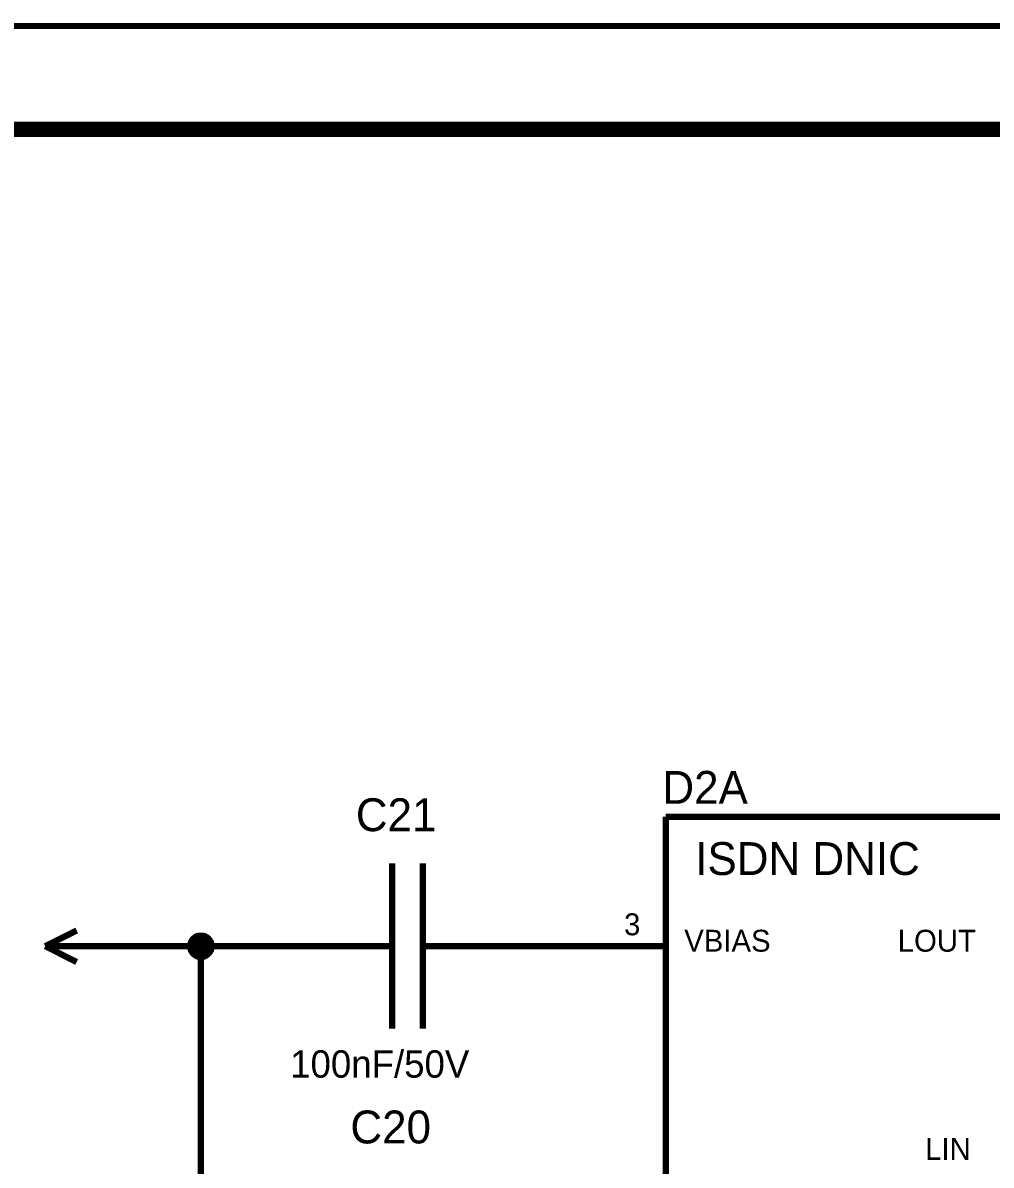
# Model space of a CAD drawing. Header units: millimetres. Extents: x 0 to 420, y 0 to 297.
# Drawn here: x 233.9 to 280.7, y 241.9 to 297.1 of the extents above; entities that cross this region are included whole.
import ezdxf

# ---------------------------------------------------------------- set-up
doc = ezdxf.new("R2010")
doc.units = ezdxf.units.MM
doc.layers.add('Sheet', color=255, linetype='Continuous')

msp = doc.modelspace()

# ---------------------------------------------------------------- linework, layer by layer
at = {"layer": 'Sheet'}
for points, const_width in [([(0.099, 297), (419.901, 297), (419.901, 0), (0.099, 0), (0.099, 297)], 0.3), ([(0.099, 297), (419.901, 297), (419.901, 0), (0.099, 0), (0.099, 297)], 0.3), ([(0.099, 297), (0.099, 0), (419.901, 0), (419.901, 297), (0.099, 297), (0.099, 297)], 0.0991), ([(0.099, 297), (0.099, 0), (419.901, 0), (419.901, 297), (0.099, 297), (0.099, 297)], 0.0991), ([(20.093, 291.999), (414.919, 291.999), (414.919, 7.998), (20.093, 7.998), (20.093, 291.999)], 0.749)]:
    msp.add_lwpolyline(points, close=True, dxfattribs=dict(at, const_width=const_width))
for points, const_width in [([(264.983, 258.749), (264.983, 217.484)], 0.3), ([(282.477, 258.749), (264.983, 258.749)], 0.3), ([(251.742, 256.497), (251.742, 248.499)], 0.3), ([(253.231, 256.497), (253.231, 248.499)], 0.3), ([(234.959, 252.49), (236.482, 253.251)], 0.3), ([(241.977, 252.49), (241.977, 252.523), (241.977, 252.539), (241.977, 252.573), (241.993, 252.589), (241.993, 252.622), (241.993, 252.639), (242.01, 252.672), (242.01, 252.688), (242.026, 252.705), (242.043, 252.738), (242.059, 252.755), (242.059, 252.771), (242.076, 252.788), (242.093, 252.821), (242.109, 252.837), (242.126, 252.854), (242.142, 252.871), (242.159, 252.887), (242.192, 252.904), (242.208, 252.92), (242.225, 252.92), (242.241, 252.937), (242.275, 252.953), (242.291, 252.97), (242.308, 252.97), (242.341, 252.987), (242.357, 252.987), (242.39, 252.987), (242.407, 253.003), (242.44, 253.003), (242.457, 253.003), (242.49, 253.003)], 0.3), ([(241.977, 252.49), (241.977, 252.523), (241.977, 252.539), (241.977, 252.573), (241.993, 252.589), (241.993, 252.622), (241.993, 252.639), (242.01, 252.672), (242.01, 252.688), (242.026, 252.705), (242.043, 252.738), (242.059, 252.755), (242.059, 252.771), (242.076, 252.788), (242.093, 252.821), (242.109, 252.837), (242.126, 252.854), (242.142, 252.871), (242.159, 252.887), (242.192, 252.904), (242.208, 252.92), (242.225, 252.92), (242.241, 252.937), (242.275, 252.953), (242.291, 252.97), (242.308, 252.97), (242.341, 252.987), (242.357, 252.987), (242.39, 252.987), (242.407, 253.003), (242.44, 253.003), (242.457, 253.003), (242.49, 253.003)], 0.3), ([(241.977, 252.49), (241.977, 252.523), (241.977, 252.539), (241.977, 252.573), (241.993, 252.589), (241.993, 252.622), (241.993, 252.639), (242.01, 252.672), (242.01, 252.688), (242.026, 252.705), (242.043, 252.738), (242.059, 252.755), (242.059, 252.771), (242.076, 252.788), (242.093, 252.821), (242.109, 252.837), (242.126, 252.854), (242.142, 252.871), (242.159, 252.887), (242.192, 252.904), (242.208, 252.92), (242.225, 252.92), (242.241, 252.937), (242.275, 252.953), (242.291, 252.97), (242.308, 252.97), (242.341, 252.987), (242.357, 252.987), (242.39, 252.987), (242.407, 253.003), (242.44, 253.003), (242.457, 253.003), (242.49, 253.003)], 0.3), ([(241.977, 252.49), (241.977, 252.523), (241.977, 252.539), (241.977, 252.573), (241.993, 252.589), (241.993, 252.622), (241.993, 252.639), (242.01, 252.672), (242.01, 252.688), (242.026, 252.705), (242.043, 252.738), (242.059, 252.755), (242.059, 252.771), (242.076, 252.788), (242.093, 252.821), (242.109, 252.837), (242.126, 252.854), (242.142, 252.871), (242.159, 252.887), (242.192, 252.904), (242.208, 252.92), (242.225, 252.92), (242.241, 252.937), (242.275, 252.953), (242.291, 252.97), (242.308, 252.97), (242.341, 252.987), (242.357, 252.987), (242.39, 252.987), (242.407, 253.003), (242.44, 253.003), (242.457, 253.003), (242.49, 253.003)], 0.3), ([(241.977, 252.49), (241.977, 252.523), (241.977, 252.539), (241.977, 252.573), (241.993, 252.589), (241.993, 252.622), (241.993, 252.639), (242.01, 252.672), (242.01, 252.688), (242.026, 252.705), (242.043, 252.738), (242.059, 252.755), (242.059, 252.771), (242.076, 252.788), (242.093, 252.821), (242.109, 252.837), (242.126, 252.854), (242.142, 252.871), (242.159, 252.887), (242.192, 252.904), (242.208, 252.92), (242.225, 252.92), (242.241, 252.937), (242.275, 252.953), (242.291, 252.97), (242.308, 252.97), (242.341, 252.987), (242.357, 252.987), (242.39, 252.987), (242.407, 253.003), (242.44, 253.003), (242.457, 253.003), (242.49, 253.003)], 0.0991), ([(241.977, 252.49), (241.977, 252.523), (241.977, 252.539), (241.977, 252.573), (241.993, 252.589), (241.993, 252.622), (241.993, 252.639), (242.01, 252.672), (242.01, 252.688), (242.026, 252.705), (242.043, 252.738), (242.059, 252.755), (242.059, 252.771), (242.076, 252.788), (242.093, 252.821), (242.109, 252.837), (242.126, 252.854), (242.142, 252.871), (242.159, 252.887), (242.192, 252.904), (242.208, 252.92), (242.225, 252.92), (242.241, 252.937), (242.275, 252.953), (242.291, 252.97), (242.308, 252.97), (242.341, 252.987), (242.357, 252.987), (242.39, 252.987), (242.407, 253.003), (242.44, 253.003), (242.457, 253.003), (242.49, 253.003)], 0.0991), ([(241.977, 252.49), (241.977, 252.523), (241.977, 252.539), (241.977, 252.573), (241.993, 252.589), (241.993, 252.622), (241.993, 252.639), (242.01, 252.672), (242.01, 252.688), (242.026, 252.705), (242.043, 252.738), (242.059, 252.755), (242.059, 252.771), (242.076, 252.788), (242.093, 252.821), (242.109, 252.837), (242.126, 252.854), (242.142, 252.871), (242.159, 252.887), (242.192, 252.904), (242.208, 252.92), (242.225, 252.92), (242.241, 252.937), (242.275, 252.953), (242.291, 252.97), (242.308, 252.97), (242.341, 252.987), (242.357, 252.987), (242.39, 252.987), (242.407, 253.003), (242.44, 253.003), (242.457, 253.003), (242.49, 253.003)], 0.0991), ([(241.977, 252.49), (241.977, 252.523), (241.977, 252.539), (241.977, 252.573), (241.993, 252.589), (241.993, 252.622), (241.993, 252.639), (242.01, 252.672), (242.01, 252.688), (242.026, 252.705), (242.043, 252.738), (242.059, 252.755), (242.059, 252.771), (242.076, 252.788), (242.093, 252.821), (242.109, 252.837), (242.126, 252.854), (242.142, 252.871), (242.159, 252.887), (242.192, 252.904), (242.208, 252.92), (242.225, 252.92), (242.241, 252.937), (242.275, 252.953), (242.291, 252.97), (242.308, 252.97), (242.341, 252.987), (242.357, 252.987), (242.39, 252.987), (242.407, 253.003), (242.44, 253.003), (242.457, 253.003), (242.49, 253.003)], 0.0991), ([(242.49, 253.003), (242.49, 253.003)], 0.3), ([(242.49, 253.003), (242.523, 253.003), (242.539, 253.003), (242.573, 253.003), (242.589, 252.987), (242.622, 252.987), (242.639, 252.987), (242.672, 252.97), (242.688, 252.97), (242.705, 252.953), (242.738, 252.937), (242.755, 252.92), (242.771, 252.92), (242.788, 252.904), (242.821, 252.887), (242.837, 252.871), (242.854, 252.854), (242.87, 252.837), (242.887, 252.821), (242.904, 252.788), (242.92, 252.771), (242.92, 252.755), (242.937, 252.738), (242.953, 252.705), (242.97, 252.688), (242.97, 252.672), (242.986, 252.639), (242.986, 252.622), (242.986, 252.589), (243.003, 252.573), (243.003, 252.539), (243.003, 252.523), (243.003, 252.49)], 0.3), ([(242.49, 253.003), (242.49, 253.003)], 0.3), ([(242.49, 253.003), (242.523, 253.003), (242.539, 253.003), (242.573, 253.003), (242.589, 252.987), (242.622, 252.987), (242.639, 252.987), (242.672, 252.97), (242.688, 252.97), (242.705, 252.953), (242.738, 252.937), (242.755, 252.92), (242.771, 252.92), (242.788, 252.904), (242.821, 252.887), (242.837, 252.871), (242.854, 252.854), (242.87, 252.837), (242.887, 252.821), (242.904, 252.788), (242.92, 252.771), (242.92, 252.755), (242.937, 252.738), (242.953, 252.705), (242.97, 252.688), (242.97, 252.672), (242.986, 252.639), (242.986, 252.622), (242.986, 252.589), (243.003, 252.573), (243.003, 252.539), (243.003, 252.523), (243.003, 252.49)], 0.3), ([(242.49, 253.003), (242.49, 253.003)], 0.3), ([(242.49, 253.003), (242.523, 253.003), (242.539, 253.003), (242.573, 253.003), (242.589, 252.987), (242.622, 252.987), (242.639, 252.987), (242.672, 252.97), (242.688, 252.97), (242.705, 252.953), (242.738, 252.937), (242.755, 252.92), (242.771, 252.92), (242.788, 252.904), (242.821, 252.887), (242.837, 252.871), (242.854, 252.854), (242.87, 252.837), (242.887, 252.821), (242.904, 252.788), (242.92, 252.771), (242.92, 252.755), (242.937, 252.738), (242.953, 252.705), (242.97, 252.688), (242.97, 252.672), (242.986, 252.639), (242.986, 252.622), (242.986, 252.589), (243.003, 252.573), (243.003, 252.539), (243.003, 252.523), (243.003, 252.49)], 0.3), ([(242.49, 253.003), (242.49, 253.003)], 0.3), ([(242.49, 253.003), (242.523, 253.003), (242.539, 253.003), (242.573, 253.003), (242.589, 252.987), (242.622, 252.987), (242.639, 252.987), (242.672, 252.97), (242.688, 252.97), (242.705, 252.953), (242.738, 252.937), (242.755, 252.92), (242.771, 252.92), (242.788, 252.904), (242.821, 252.887), (242.837, 252.871), (242.854, 252.854), (242.87, 252.837), (242.887, 252.821), (242.904, 252.788), (242.92, 252.771), (242.92, 252.755), (242.937, 252.738), (242.953, 252.705), (242.97, 252.688), (242.97, 252.672), (242.986, 252.639), (242.986, 252.622), (242.986, 252.589), (243.003, 252.573), (243.003, 252.539), (243.003, 252.523), (243.003, 252.49)], 0.3), ([(242.49, 253.003), (242.49, 253.003)], 0.0991), ([(242.49, 253.003), (242.523, 253.003), (242.539, 253.003), (242.573, 253.003), (242.589, 252.987), (242.622, 252.987), (242.639, 252.987), (242.672, 252.97), (242.688, 252.97), (242.705, 252.953), (242.738, 252.937), (242.755, 252.92), (242.771, 252.92), (242.788, 252.904), (242.821, 252.887), (242.837, 252.871), (242.854, 252.854), (242.87, 252.837), (242.887, 252.821), (242.904, 252.788), (242.92, 252.771), (242.92, 252.755), (242.937, 252.738), (242.953, 252.705), (242.97, 252.688), (242.97, 252.672), (242.986, 252.639), (242.986, 252.622), (242.986, 252.589), (243.003, 252.573), (243.003, 252.539), (243.003, 252.523), (243.003, 252.49)], 0.0991), ([(242.49, 253.003), (242.49, 253.003)], 0.0991), ([(242.49, 253.003), (242.523, 253.003), (242.539, 253.003), (242.573, 253.003), (242.589, 252.987), (242.622, 252.987), (242.639, 252.987), (242.672, 252.97), (242.688, 252.97), (242.705, 252.953), (242.738, 252.937), (242.755, 252.92), (242.771, 252.92), (242.788, 252.904), (242.821, 252.887), (242.837, 252.871), (242.854, 252.854), (242.87, 252.837), (242.887, 252.821), (242.904, 252.788), (242.92, 252.771), (242.92, 252.755), (242.937, 252.738), (242.953, 252.705), (242.97, 252.688), (242.97, 252.672), (242.986, 252.639), (242.986, 252.622), (242.986, 252.589), (243.003, 252.573), (243.003, 252.539), (243.003, 252.523), (243.003, 252.49)], 0.0991), ([(242.49, 253.003), (242.49, 253.003)], 0.0991), ([(242.49, 253.003), (242.523, 253.003), (242.539, 253.003), (242.573, 253.003), (242.589, 252.987), (242.622, 252.987), (242.639, 252.987), (242.672, 252.97), (242.688, 252.97), (242.705, 252.953), (242.738, 252.937), (242.755, 252.92), (242.771, 252.92), (242.788, 252.904), (242.821, 252.887), (242.837, 252.871), (242.854, 252.854), (242.87, 252.837), (242.887, 252.821), (242.904, 252.788), (242.92, 252.771), (242.92, 252.755), (242.937, 252.738), (242.953, 252.705), (242.97, 252.688), (242.97, 252.672), (242.986, 252.639), (242.986, 252.622), (242.986, 252.589), (243.003, 252.573), (243.003, 252.539), (243.003, 252.523), (243.003, 252.49)], 0.0991), ([(242.49, 253.003), (242.49, 253.003)], 0.0991), ([(242.49, 253.003), (242.523, 253.003), (242.539, 253.003), (242.573, 253.003), (242.589, 252.987), (242.622, 252.987), (242.639, 252.987), (242.672, 252.97), (242.688, 252.97), (242.705, 252.953), (242.738, 252.937), (242.755, 252.92), (242.771, 252.92), (242.788, 252.904), (242.821, 252.887), (242.837, 252.871), (242.854, 252.854), (242.87, 252.837), (242.887, 252.821), (242.904, 252.788), (242.92, 252.771), (242.92, 252.755), (242.937, 252.738), (242.953, 252.705), (242.97, 252.688), (242.97, 252.672), (242.986, 252.639), (242.986, 252.622), (242.986, 252.589), (243.003, 252.573), (243.003, 252.539), (243.003, 252.523), (243.003, 252.49)], 0.0991), ([(234.959, 252.49), (236.482, 251.728)], 0.3), ([(237.491, 252.49), (234.959, 252.49)], 0.3), ([(242.49, 252.49), (237.491, 252.49)], 0.3), ([(242.49, 251.976), (242.457, 251.976), (242.44, 251.976), (242.407, 251.976), (242.39, 251.993), (242.357, 251.993), (242.341, 251.993), (242.308, 252.01), (242.291, 252.01), (242.275, 252.026), (242.241, 252.043), (242.225, 252.059), (242.208, 252.059), (242.192, 252.076), (242.159, 252.092), (242.142, 252.109), (242.126, 252.125), (242.109, 252.142), (242.093, 252.159), (242.076, 252.192), (242.059, 252.208), (242.059, 252.225), (242.043, 252.241), (242.026, 252.274), (242.01, 252.291), (242.01, 252.308), (241.993, 252.341), (241.993, 252.357), (241.993, 252.39), (241.977, 252.407), (241.977, 252.44), (241.977, 252.457), (241.977, 252.49)], 0.3), ([(241.977, 252.49), (241.977, 252.49)], 0.3), ([(242.49, 251.976), (242.457, 251.976), (242.44, 251.976), (242.407, 251.976), (242.39, 251.993), (242.357, 251.993), (242.341, 251.993), (242.308, 252.01), (242.291, 252.01), (242.275, 252.026), (242.241, 252.043), (242.225, 252.059), (242.208, 252.059), (242.192, 252.076), (242.159, 252.092), (242.142, 252.109), (242.126, 252.125), (242.109, 252.142), (242.093, 252.159), (242.076, 252.192), (242.059, 252.208), (242.059, 252.225), (242.043, 252.241), (242.026, 252.274), (242.01, 252.291), (242.01, 252.308), (241.993, 252.341), (241.993, 252.357), (241.993, 252.39), (241.977, 252.407), (241.977, 252.44), (241.977, 252.457), (241.977, 252.49)], 0.3), ([(241.977, 252.49), (241.977, 252.49)], 0.3), ([(242.49, 251.976), (242.457, 251.976), (242.44, 251.976), (242.407, 251.976), (242.39, 251.993), (242.357, 251.993), (242.341, 251.993), (242.308, 252.01), (242.291, 252.01), (242.275, 252.026), (242.241, 252.043), (242.225, 252.059), (242.208, 252.059), (242.192, 252.076), (242.159, 252.092), (242.142, 252.109), (242.126, 252.125), (242.109, 252.142), (242.093, 252.159), (242.076, 252.192), (242.059, 252.208), (242.059, 252.225), (242.043, 252.241), (242.026, 252.274), (242.01, 252.291), (242.01, 252.308), (241.993, 252.341), (241.993, 252.357), (241.993, 252.39), (241.977, 252.407), (241.977, 252.44), (241.977, 252.457), (241.977, 252.49)], 0.3), ([(241.977, 252.49), (241.977, 252.49)], 0.3), ([(242.49, 251.976), (242.457, 251.976), (242.44, 251.976), (242.407, 251.976), (242.39, 251.993), (242.357, 251.993), (242.341, 251.993), (242.308, 252.01), (242.291, 252.01), (242.275, 252.026), (242.241, 252.043), (242.225, 252.059), (242.208, 252.059), (242.192, 252.076), (242.159, 252.092), (242.142, 252.109), (242.126, 252.125), (242.109, 252.142), (242.093, 252.159), (242.076, 252.192), (242.059, 252.208), (242.059, 252.225), (242.043, 252.241), (242.026, 252.274), (242.01, 252.291), (242.01, 252.308), (241.993, 252.341), (241.993, 252.357), (241.993, 252.39), (241.977, 252.407), (241.977, 252.44), (241.977, 252.457), (241.977, 252.49)], 0.3), ([(241.977, 252.49), (241.977, 252.49)], 0.3), ([(242.49, 251.976), (242.457, 251.976), (242.44, 251.976), (242.407, 251.976), (242.39, 251.993), (242.357, 251.993), (242.341, 251.993), (242.308, 252.01), (242.291, 252.01), (242.275, 252.026), (242.241, 252.043), (242.225, 252.059), (242.208, 252.059), (242.192, 252.076), (242.159, 252.092), (242.142, 252.109), (242.126, 252.125), (242.109, 252.142), (242.093, 252.159), (242.076, 252.192), (242.059, 252.208), (242.059, 252.225), (242.043, 252.241), (242.026, 252.274), (242.01, 252.291), (242.01, 252.308), (241.993, 252.341), (241.993, 252.357), (241.993, 252.39), (241.977, 252.407), (241.977, 252.44), (241.977, 252.457), (241.977, 252.49)], 0.0991), ([(241.977, 252.49), (241.977, 252.49)], 0.0991), ([(242.49, 251.976), (242.457, 251.976), (242.44, 251.976), (242.407, 251.976), (242.39, 251.993), (242.357, 251.993), (242.341, 251.993), (242.308, 252.01), (242.291, 252.01), (242.275, 252.026), (242.241, 252.043), (242.225, 252.059), (242.208, 252.059), (242.192, 252.076), (242.159, 252.092), (242.142, 252.109), (242.126, 252.125), (242.109, 252.142), (242.093, 252.159), (242.076, 252.192), (242.059, 252.208), (242.059, 252.225), (242.043, 252.241), (242.026, 252.274), (242.01, 252.291), (242.01, 252.308), (241.993, 252.341), (241.993, 252.357), (241.993, 252.39), (241.977, 252.407), (241.977, 252.44), (241.977, 252.457), (241.977, 252.49)], 0.0991), ([(241.977, 252.49), (241.977, 252.49)], 0.0991), ([(242.49, 251.976), (242.457, 251.976), (242.44, 251.976), (242.407, 251.976), (242.39, 251.993), (242.357, 251.993), (242.341, 251.993), (242.308, 252.01), (242.291, 252.01), (242.275, 252.026), (242.241, 252.043), (242.225, 252.059), (242.208, 252.059), (242.192, 252.076), (242.159, 252.092), (242.142, 252.109), (242.126, 252.125), (242.109, 252.142), (242.093, 252.159), (242.076, 252.192), (242.059, 252.208), (242.059, 252.225), (242.043, 252.241), (242.026, 252.274), (242.01, 252.291), (242.01, 252.308), (241.993, 252.341), (241.993, 252.357), (241.993, 252.39), (241.977, 252.407), (241.977, 252.44), (241.977, 252.457), (241.977, 252.49)], 0.0991), ([(241.977, 252.49), (241.977, 252.49)], 0.0991), ([(242.49, 251.976), (242.457, 251.976), (242.44, 251.976), (242.407, 251.976), (242.39, 251.993), (242.357, 251.993), (242.341, 251.993), (242.308, 252.01), (242.291, 252.01), (242.275, 252.026), (242.241, 252.043), (242.225, 252.059), (242.208, 252.059), (242.192, 252.076), (242.159, 252.092), (242.142, 252.109), (242.126, 252.125), (242.109, 252.142), (242.093, 252.159), (242.076, 252.192), (242.059, 252.208), (242.059, 252.225), (242.043, 252.241), (242.026, 252.274), (242.01, 252.291), (242.01, 252.308), (241.993, 252.341), (241.993, 252.357), (241.993, 252.39), (241.977, 252.407), (241.977, 252.44), (241.977, 252.457), (241.977, 252.49)], 0.0991), ([(241.977, 252.49), (241.977, 252.49)], 0.0991), ([(243.003, 252.49), (243.003, 252.457), (243.003, 252.44), (243.003, 252.407), (242.986, 252.39), (242.986, 252.357), (242.986, 252.341), (242.97, 252.308), (242.97, 252.291), (242.953, 252.274), (242.937, 252.241), (242.92, 252.225), (242.92, 252.208), (242.904, 252.192), (242.887, 252.159), (242.87, 252.142), (242.854, 252.125), (242.837, 252.109), (242.821, 252.092), (242.788, 252.076), (242.771, 252.059), (242.755, 252.059), (242.738, 252.043), (242.705, 252.026), (242.688, 252.01), (242.672, 252.01), (242.639, 251.993), (242.622, 251.993), (242.589, 251.993), (242.573, 251.976), (242.539, 251.976), (242.523, 251.976), (242.49, 251.976)], 0.3), ([(269.981, 204.999), (259.984, 204.999), (242.49, 204.999), (242.49, 224.985), (242.49, 237.487), (242.49, 252.49), (248.746, 252.49)], 0.3), ([(243.003, 252.49), (243.003, 252.457), (243.003, 252.44), (243.003, 252.407), (242.986, 252.39), (242.986, 252.357), (242.986, 252.341), (242.97, 252.308), (242.97, 252.291), (242.953, 252.274), (242.937, 252.241), (242.92, 252.225), (242.92, 252.208), (242.904, 252.192), (242.887, 252.159), (242.87, 252.142), (242.854, 252.125), (242.837, 252.109), (242.821, 252.092), (242.788, 252.076), (242.771, 252.059), (242.755, 252.059), (242.738, 252.043), (242.705, 252.026), (242.688, 252.01), (242.672, 252.01), (242.639, 251.993), (242.622, 251.993), (242.589, 251.993), (242.573, 251.976), (242.539, 251.976), (242.523, 251.976), (242.49, 251.976)], 0.3), ([(243.003, 252.49), (243.003, 252.457), (243.003, 252.44), (243.003, 252.407), (242.986, 252.39), (242.986, 252.357), (242.986, 252.341), (242.97, 252.308), (242.97, 252.291), (242.953, 252.274), (242.937, 252.241), (242.92, 252.225), (242.92, 252.208), (242.904, 252.192), (242.887, 252.159), (242.87, 252.142), (242.854, 252.125), (242.837, 252.109), (242.821, 252.092), (242.788, 252.076), (242.771, 252.059), (242.755, 252.059), (242.738, 252.043), (242.705, 252.026), (242.688, 252.01), (242.672, 252.01), (242.639, 251.993), (242.622, 251.993), (242.589, 251.993), (242.573, 251.976), (242.539, 251.976), (242.523, 251.976), (242.49, 251.976)], 0.3), ([(243.003, 252.49), (243.003, 252.457), (243.003, 252.44), (243.003, 252.407), (242.986, 252.39), (242.986, 252.357), (242.986, 252.341), (242.97, 252.308), (242.97, 252.291), (242.953, 252.274), (242.937, 252.241), (242.92, 252.225), (242.92, 252.208), (242.904, 252.192), (242.887, 252.159), (242.87, 252.142), (242.854, 252.125), (242.837, 252.109), (242.821, 252.092), (242.788, 252.076), (242.771, 252.059), (242.755, 252.059), (242.738, 252.043), (242.705, 252.026), (242.688, 252.01), (242.672, 252.01), (242.639, 251.993), (242.622, 251.993), (242.589, 251.993), (242.573, 251.976), (242.539, 251.976), (242.523, 251.976), (242.49, 251.976)], 0.3), ([(243.003, 252.49), (243.003, 252.457), (243.003, 252.44), (243.003, 252.407), (242.986, 252.39), (242.986, 252.357), (242.986, 252.341), (242.97, 252.308), (242.97, 252.291), (242.953, 252.274), (242.937, 252.241), (242.92, 252.225), (242.92, 252.208), (242.904, 252.192), (242.887, 252.159), (242.87, 252.142), (242.854, 252.125), (242.837, 252.109), (242.821, 252.092), (242.788, 252.076), (242.771, 252.059), (242.755, 252.059), (242.738, 252.043), (242.705, 252.026), (242.688, 252.01), (242.672, 252.01), (242.639, 251.993), (242.622, 251.993), (242.589, 251.993), (242.573, 251.976), (242.539, 251.976), (242.523, 251.976), (242.49, 251.976)], 0.0991), ([(243.003, 252.49), (243.003, 252.457), (243.003, 252.44), (243.003, 252.407), (242.986, 252.39), (242.986, 252.357), (242.986, 252.341), (242.97, 252.308), (242.97, 252.291), (242.953, 252.274), (242.937, 252.241), (242.92, 252.225), (242.92, 252.208), (242.904, 252.192), (242.887, 252.159), (242.87, 252.142), (242.854, 252.125), (242.837, 252.109), (242.821, 252.092), (242.788, 252.076), (242.771, 252.059), (242.755, 252.059), (242.738, 252.043), (242.705, 252.026), (242.688, 252.01), (242.672, 252.01), (242.639, 251.993), (242.622, 251.993), (242.589, 251.993), (242.573, 251.976), (242.539, 251.976), (242.523, 251.976), (242.49, 251.976)], 0.0991), ([(243.003, 252.49), (243.003, 252.457), (243.003, 252.44), (243.003, 252.407), (242.986, 252.39), (242.986, 252.357), (242.986, 252.341), (242.97, 252.308), (242.97, 252.291), (242.953, 252.274), (242.937, 252.241), (242.92, 252.225), (242.92, 252.208), (242.904, 252.192), (242.887, 252.159), (242.87, 252.142), (242.854, 252.125), (242.837, 252.109), (242.821, 252.092), (242.788, 252.076), (242.771, 252.059), (242.755, 252.059), (242.738, 252.043), (242.705, 252.026), (242.688, 252.01), (242.672, 252.01), (242.639, 251.993), (242.622, 251.993), (242.589, 251.993), (242.573, 251.976), (242.539, 251.976), (242.523, 251.976), (242.49, 251.976)], 0.0991), ([(243.003, 252.49), (243.003, 252.457), (243.003, 252.44), (243.003, 252.407), (242.986, 252.39), (242.986, 252.357), (242.986, 252.341), (242.97, 252.308), (242.97, 252.291), (242.953, 252.274), (242.937, 252.241), (242.92, 252.225), (242.92, 252.208), (242.904, 252.192), (242.887, 252.159), (242.87, 252.142), (242.854, 252.125), (242.837, 252.109), (242.821, 252.092), (242.788, 252.076), (242.771, 252.059), (242.755, 252.059), (242.738, 252.043), (242.705, 252.026), (242.688, 252.01), (242.672, 252.01), (242.639, 251.993), (242.622, 251.993), (242.589, 251.993), (242.573, 251.976), (242.539, 251.976), (242.523, 251.976), (242.49, 251.976)], 0.0991), ([(243.003, 252.49), (243.003, 252.49), (243.003, 252.49), (243.003, 252.49), (243.003, 252.49), (243.003, 252.49), (243.003, 252.49), (243.003, 252.49), (243.003, 252.49), (243.003, 252.49), (243.003, 252.49), (243.003, 252.49), (243.003, 252.49), (243.003, 252.49), (243.003, 252.49), (243.003, 252.49), (243.003, 252.49), (243.003, 252.49), (243.003, 252.49), (243.003, 252.49), (243.003, 252.49), (243.003, 252.49), (243.003, 252.49), (243.003, 252.49), (243.003, 252.49), (243.003, 252.49), (243.003, 252.49), (243.003, 252.49), (243.003, 252.49), (243.003, 252.49), (243.003, 252.49), (243.003, 252.49), (243.003, 252.49)], 0.3), ([(243.003, 252.49), (243.003, 252.49)], 0.3), ([(243.003, 252.49), (243.003, 252.49), (243.003, 252.49), (243.003, 252.49), (243.003, 252.49), (243.003, 252.49), (243.003, 252.49), (243.003, 252.49), (243.003, 252.49), (243.003, 252.49), (243.003, 252.49), (243.003, 252.49), (243.003, 252.49), (243.003, 252.49), (243.003, 252.49), (243.003, 252.49), (243.003, 252.49), (243.003, 252.49), (243.003, 252.49), (243.003, 252.49), (243.003, 252.49), (243.003, 252.49), (243.003, 252.49), (243.003, 252.49), (243.003, 252.49), (243.003, 252.49), (243.003, 252.49), (243.003, 252.49), (243.003, 252.49), (243.003, 252.49), (243.003, 252.49), (243.003, 252.49), (243.003, 252.49)], 0.3), ([(243.003, 252.49), (243.003, 252.49)], 0.3), ([(243.003, 252.49), (243.003, 252.49), (243.003, 252.49), (243.003, 252.49), (243.003, 252.49), (243.003, 252.49), (243.003, 252.49), (243.003, 252.49), (243.003, 252.49), (243.003, 252.49), (243.003, 252.49), (243.003, 252.49), (243.003, 252.49), (243.003, 252.49), (243.003, 252.49), (243.003, 252.49), (243.003, 252.49), (243.003, 252.49), (243.003, 252.49), (243.003, 252.49), (243.003, 252.49), (243.003, 252.49), (243.003, 252.49), (243.003, 252.49), (243.003, 252.49), (243.003, 252.49), (243.003, 252.49), (243.003, 252.49), (243.003, 252.49), (243.003, 252.49), (243.003, 252.49), (243.003, 252.49), (243.003, 252.49)], 0.3), ([(243.003, 252.49), (243.003, 252.49)], 0.3), ([(243.003, 252.49), (243.003, 252.49), (243.003, 252.49), (243.003, 252.49), (243.003, 252.49), (243.003, 252.49), (243.003, 252.49), (243.003, 252.49), (243.003, 252.49), (243.003, 252.49), (243.003, 252.49), (243.003, 252.49), (243.003, 252.49), (243.003, 252.49), (243.003, 252.49), (243.003, 252.49), (243.003, 252.49), (243.003, 252.49), (243.003, 252.49), (243.003, 252.49), (243.003, 252.49), (243.003, 252.49), (243.003, 252.49), (243.003, 252.49), (243.003, 252.49), (243.003, 252.49), (243.003, 252.49), (243.003, 252.49), (243.003, 252.49), (243.003, 252.49), (243.003, 252.49), (243.003, 252.49), (243.003, 252.49)], 0.3), ([(243.003, 252.49), (243.003, 252.49)], 0.3), ([(243.003, 252.49), (243.003, 252.49), (243.003, 252.49), (243.003, 252.49), (243.003, 252.49), (243.003, 252.49), (243.003, 252.49), (243.003, 252.49), (243.003, 252.49), (243.003, 252.49), (243.003, 252.49), (243.003, 252.49), (243.003, 252.49), (243.003, 252.49), (243.003, 252.49), (243.003, 252.49), (243.003, 252.49), (243.003, 252.49), (243.003, 252.49), (243.003, 252.49), (243.003, 252.49), (243.003, 252.49), (243.003, 252.49), (243.003, 252.49), (243.003, 252.49), (243.003, 252.49), (243.003, 252.49), (243.003, 252.49), (243.003, 252.49), (243.003, 252.49), (243.003, 252.49), (243.003, 252.49), (243.003, 252.49)], 0.0991), ([(243.003, 252.49), (243.003, 252.49)], 0.0991), ([(243.003, 252.49), (243.003, 252.49), (243.003, 252.49), (243.003, 252.49), (243.003, 252.49), (243.003, 252.49), (243.003, 252.49), (243.003, 252.49), (243.003, 252.49), (243.003, 252.49), (243.003, 252.49), (243.003, 252.49), (243.003, 252.49), (243.003, 252.49), (243.003, 252.49), (243.003, 252.49), (243.003, 252.49), (243.003, 252.49), (243.003, 252.49), (243.003, 252.49), (243.003, 252.49), (243.003, 252.49), (243.003, 252.49), (243.003, 252.49), (243.003, 252.49), (243.003, 252.49), (243.003, 252.49), (243.003, 252.49), (243.003, 252.49), (243.003, 252.49), (243.003, 252.49), (243.003, 252.49), (243.003, 252.49)], 0.0991), ([(243.003, 252.49), (243.003, 252.49)], 0.0991), ([(243.003, 252.49), (243.003, 252.49), (243.003, 252.49), (243.003, 252.49), (243.003, 252.49), (243.003, 252.49), (243.003, 252.49), (243.003, 252.49), (243.003, 252.49), (243.003, 252.49), (243.003, 252.49), (243.003, 252.49), (243.003, 252.49), (243.003, 252.49), (243.003, 252.49), (243.003, 252.49), (243.003, 252.49), (243.003, 252.49), (243.003, 252.49), (243.003, 252.49), (243.003, 252.49), (243.003, 252.49), (243.003, 252.49), (243.003, 252.49), (243.003, 252.49), (243.003, 252.49), (243.003, 252.49), (243.003, 252.49), (243.003, 252.49), (243.003, 252.49), (243.003, 252.49), (243.003, 252.49), (243.003, 252.49)], 0.0991), ([(243.003, 252.49), (243.003, 252.49)], 0.0991), ([(243.003, 252.49), (243.003, 252.49), (243.003, 252.49), (243.003, 252.49), (243.003, 252.49), (243.003, 252.49), (243.003, 252.49), (243.003, 252.49), (243.003, 252.49), (243.003, 252.49), (243.003, 252.49), (243.003, 252.49), (243.003, 252.49), (243.003, 252.49), (243.003, 252.49), (243.003, 252.49), (243.003, 252.49), (243.003, 252.49), (243.003, 252.49), (243.003, 252.49), (243.003, 252.49), (243.003, 252.49), (243.003, 252.49), (243.003, 252.49), (243.003, 252.49), (243.003, 252.49), (243.003, 252.49), (243.003, 252.49), (243.003, 252.49), (243.003, 252.49), (243.003, 252.49), (243.003, 252.49), (243.003, 252.49)], 0.0991), ([(243.003, 252.49), (243.003, 252.49)], 0.0991), ([(251.742, 252.49), (248.746, 252.49)], 0.3), ([(253.231, 252.49), (256.244, 252.49)], 0.3), ([(262.483, 252.49), (256.244, 252.49)], 0.3), ([(264.983, 252.49), (262.483, 252.49)], 0.3)]:
    msp.add_lwpolyline(points, dxfattribs=dict(at, const_width=const_width))
at = {"layer": 'Sheet', "const_width": 0.508}
msp.add_lwpolyline([(242.246, 252.5, 1), (242.754, 252.5, 1)], format="xyb", close=True, dxfattribs=at)

# ---------------------------------------------------------------- texts
at = {"layer": 'Sheet'}
for s, height, p in [('D2A', 1.5897, (264.817, 259.378)), ('C21', 1.5897, (249.987, 258.054)), ('ISDN DNIC', 1.5897, (266.406, 255.934)), ('3', 1.06, (262.963, 253.02)), ('VBIAS', 1.0598, (265.876, 252.225)), ('LOUT', 1.0598, (276.204, 252.225)), ('100nF/50V', 1.3247, (246.81, 246.131)), ('C20', 1.5897, (249.723, 242.952)), ('LIN', 1.0598, (277.528, 242.157))]:
    msp.add_text(s, height=height, dxfattribs=at).set_placement(p)

doc.saveas('drawing.dxf')
